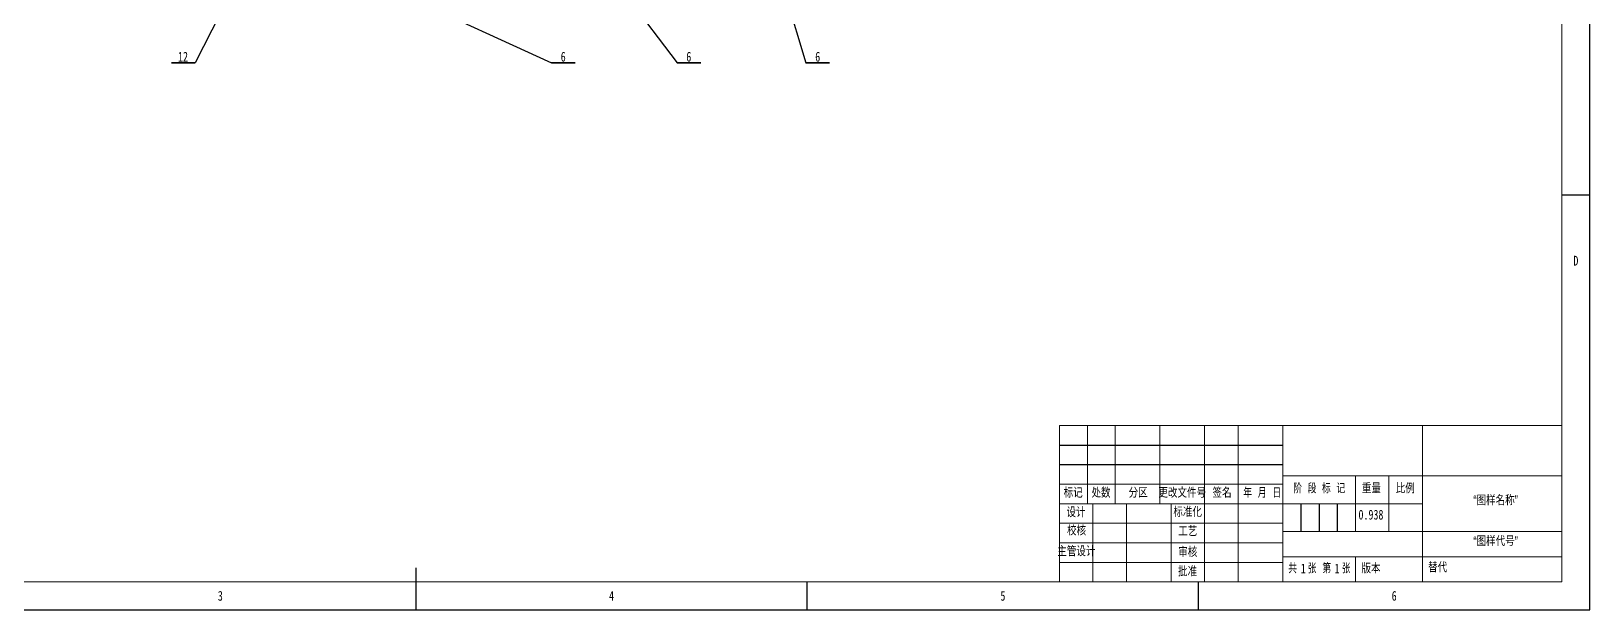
# Model space of a CAD drawing. Header units: millimetres. Extents: x 0 to 841, y 0 to 594.
# Drawn here: x 283 to 841, y 0 to 207 of the extents above; entities that cross this region are included whole.
import ezdxf

# ---------------------------------------------------------------- set-up
doc = ezdxf.new("R2010")
doc.units = ezdxf.units.MM
for name, color, linetype in [('10', 7, 'Continuous'), ('5', 7, 'Continuous'), ('9', 7, 'Continuous'), ('SLD-0', 7, 'Continuous')]:
    doc.layers.add(name, color=color, linetype=linetype)
doc.styles.add('SLDTEXTSTYLE0', font='TXT', dxfattribs={"width": 0.75})
doc.styles.add('SLDTEXTSTYLE1', font='TXT', dxfattribs={"width": 0.75, "bigfont": 'bigfont'})
doc.styles.add('SLDTEXTSTYLE2', font='TXT', dxfattribs={"width": 0.65, "bigfont": 'bigfont'})
doc.styles.add('SLDTEXTSTYLE3', font='TXT', dxfattribs={"width": 0.642857, "bigfont": 'bigfont'})
doc.styles.add('SLDTEXTSTYLE4', font='TXT', dxfattribs={"width": 0.625, "bigfont": 'bigfont'})
doc.dimstyles.new('SLDDIMSTYLE0', dxfattribs={"dimtxt": 0.18, "dimasz": 0.762, "dimexe": 0, "dimexo": 0.0625, "dimgap": 0, "dimtad": 0, "dimtih": 1, "dimtoh": 1, "dimdec": 0, "dimrnd": 1e-09, "dimzin": 0, "dimdsep": 46, "dimtxsty": 'Standard', "dimblk1": 'DOT', "dimblk2": 'DOT', "dimsah": 1, "dimcen": 0.09, "dimadec": 0, "dimazin": 0, "dimtfac": 0.762, "dimtdec": 0, "dimtofl": 0, "dimtmove": 0, "dimatfit": 3, "dimldrblk": 'DOT', "dimfxl": 0, "dimfrac": 2, "dimtolj": 1, "dimtzin": 0, "dimarcsym": 0})

# ---------------------------------------------------------------- blocks, each defined once
blk = doc.blocks.new('SW_NOTE_6')
at = {"layer": '10', "color": 0}
for p, q in [((0, 0), (8.49, 0)), ((8.49, 0), (0, 0)), ((0, 0), (8.49, 0)), ((8.49, 0), (0, 0)), ((0, 0), (8.49, 0)), ((8.49, 0), (0, 0))]:
    blk.add_line(p, q, dxfattribs=at)
at = {"layer": '10', "color": 0, "insert": (4.21, 3.96), "char_height": 3.5, "attachment_point": 2, "style": 'SLDTEXTSTYLE0'}
blk.add_mtext('6', dxfattribs=at)
blk = doc.blocks.new('_DOT')
at = {"color": 0, "linetype": 'ByBlock', "lineweight": -2}
blk.add_line((-0.5, 0), (-1, 0), dxfattribs=at)
at = {"color": 0, "linetype": 'ByBlock', "const_width": 0.5}
blk.add_lwpolyline([(-0.25, 0, 1), (0.25, 0, 1)], format="xyb", close=True, dxfattribs=at)
blk = doc.blocks.new('SW_NOTE_7')
at = {"layer": '10', "color": 0}
for p, q in [((0, 0), (8.49, 0)), ((8.49, 0), (0, 0)), ((0, 0), (8.49, 0)), ((8.49, 0), (0, 0)), ((0, 0), (8.49, 0)), ((8.49, 0), (0, 0))]:
    blk.add_line(p, q, dxfattribs=at)
at = {"layer": '10', "color": 0, "insert": (4.21, 3.96), "char_height": 3.5, "attachment_point": 2, "style": 'SLDTEXTSTYLE0'}
blk.add_mtext('6', dxfattribs=at)
blk = doc.blocks.new('SW_NOTE_8')
at = {"layer": '10', "color": 0}
for p, q in [((0, 0), (8.49, 0)), ((8.49, 0), (0, 0)), ((0, 0), (8.49, 0)), ((8.49, 0), (0, 0)), ((0, 0), (8.49, 0)), ((8.49, 0), (0, 0))]:
    blk.add_line(p, q, dxfattribs=at)
at = {"layer": '10', "color": 0, "insert": (4.21, 3.96), "char_height": 3.5, "attachment_point": 2, "style": 'SLDTEXTSTYLE0'}
blk.add_mtext('6', dxfattribs=at)
blk = doc.blocks.new('SW_NOTE_9')
at = {"layer": '10', "color": 0}
for p, q in [((-8.49, 0), (0, 0)), ((0, 0), (-8.49, 0)), ((-8.49, 0), (0, 0)), ((0, 0), (-8.49, 0)), ((-8.49, 0), (0, 0)), ((0, 0), (-8.49, 0))]:
    blk.add_line(p, q, dxfattribs=at)
at = {"layer": '10', "color": 0, "insert": (-4.31, 3.96), "char_height": 3.5, "attachment_point": 2, "style": 'SLDTEXTSTYLE0'}
blk.add_mtext('12', dxfattribs=at)

msp = doc.modelspace()

# ---------------------------------------------------------------- linework, layer by layer
at = {"layer": '10', "color": 7}
for p, q in [((841, 148.5), (831, 148.5)), ((651, 59), (731, 59)), ((651, 52), (731, 52)), ((737.5, 38), (737.5, 28)), ((744, 38), (744, 28)), ((750.5, 38), (750.5, 28)), ((560.67, 0), (560.67, 10)), ((700.83, 0), (700.83, 10))]:
    msp.add_line(p, q, dxfattribs=at)
at = {"layer": '10', "color": 7, "lineweight": 15}
for p, q in [((661, 66), (661, 38)), ((671, 66), (671, 38)), ((687, 66), (687, 38)), ((703, 66), (703, 10)), ((715, 66), (715, 10)), ((731, 66), (731, 10)), ((781, 66), (781, 38)), ((651, 45), (731, 45)), ((731, 48), (831, 48)), ((757, 48), (757, 28)), ((769, 48), (769, 28)), ((651, 38), (781, 38)), ((663, 38), (663, 10)), ((675, 38), (675, 10)), ((691, 38), (691, 10)), ((781, 38), (781, 10)), ((651, 31), (731, 31)), ((731, 28), (831, 28)), ((651, 24), (731, 24)), ((651, 17), (731, 17)), ((731, 19), (831, 19.03))]:
    msp.add_line(p, q, dxfattribs=at)
at = {"layer": '5', "color": 7, "lineweight": 15}
for p, q in [((831, 10), (831, 584)), ((651, 66), (831, 66)), ((651, 66), (651, 10)), ((0, 10), (831, 10))]:
    msp.add_line(p, q, dxfattribs=at)
at = {"layer": '5', "color": 7}
for p, q in [((420.5, 10), (420.5, 15)), ((420.5, 0), (420.5, 10))]:
    msp.add_line(p, q, dxfattribs=at)
at = {"layer": '9', "color": 7}
for p, q in [((841, 0), (841, 594)), ((0, 0), (841, 0))]:
    msp.add_line(p, q, dxfattribs=at)
at = {"layer": 'SLD-0', "lineweight": 15}
msp.add_line((757, 19.01), (757, 10), dxfattribs=at)

# ---------------------------------------------------------------- block references
at = {"layer": '10'}
for name, p in [('SW_NOTE_9', (341.34, 195.85)), ('SW_NOTE_8', (469.02, 195.85)), ('SW_NOTE_7', (514.01, 195.85)), ('SW_NOTE_6', (560.19, 195.85))]:
    msp.add_blockref(name, p, dxfattribs=at)

# ---------------------------------------------------------------- texts
at = {"layer": '10', "color": 7, "char_height": 3.5, "attachment_point": 2}
for s, insert, style in [('D', (836, 126.76), 'SLDTEXTSTYLE0'), ('阶 \\M+19269 标 记', (744.05, 45.23), 'SLDTEXTSTYLE3'), ('\\M+18F64\\M+197CA', (762.75, 45.23), 'SLDTEXTSTYLE1'), ('\\M+194E4\\M+197E1', (774.9, 45.23), 'SLDTEXTSTYLE1'), ('标记', (655.92, 43.65), 'SLDTEXTSTYLE1'), ('处\\M+19094', (665.89, 43.65), 'SLDTEXTSTYLE1'), ('\\M+195AA\\M+18BE6', (679.2, 43.65), 'SLDTEXTSTYLE1'), ('\\M+18D58\\M+189FC\\M+195B6\\M+18C8F\\M+18D86', (694.97, 43.65), 'SLDTEXTSTYLE1'), ('签\\M+196BC', (709.25, 43.65), 'SLDTEXTSTYLE1'), ('\\M+1944E \\M+18C8E \\M+193FA', (723.65, 43.65), 'SLDTEXTSTYLE2'), ('设计', (656.93, 36.67), 'SLDTEXTSTYLE1'), ('标\\M+18F79\\M+189BB', (696.93, 36.78), 'SLDTEXTSTYLE1'), ('\\M+18D48艺', (696.96, 29.87), 'SLDTEXTSTYLE1'), ('审\\M+18A6A', (696.97, 22.42), 'SLDTEXTSTYLE1'), ('\\M+18BA4  张', (738.01, 16.59), 'SLDTEXTSTYLE4'), ('\\M+191E6  张', (750.24, 16.59), 'SLDTEXTSTYLE4'), ('\\M+194C5\\M+1967B', (762.61, 16.56), 'SLDTEXTSTYLE1'), ('\\M+194E1\\M+18F79', (696.88, 15.51), 'SLDTEXTSTYLE1'), ('3', (350.4, 6.76), 'SLDTEXTSTYLE0'), ('4', (490.56, 6.76), 'SLDTEXTSTYLE0'), ('5', (630.74, 6.76), 'SLDTEXTSTYLE0'), ('6', (770.91, 6.76), 'SLDTEXTSTYLE0')]:
    msp.add_mtext(s, dxfattribs=dict(at, insert=insert, style=style))
at = {"layer": '10', "char_height": 3.5}
for s, insert, attachment_point, style in [('\\M+18167图样\\M+196BC\\M+18FCC\\M+18168', (807.25, 40.97), 2, 'SLDTEXTSTYLE1'), ('0.938', (762.59, 35.83), 2, 'SLDTEXTSTYLE0'), ('\\M+18D5A\\M+18A6A', (657.13, 30.14), 2, 'SLDTEXTSTYLE1'), ('\\M+18EE5\\M+18AC7设计', (657.06, 22.69), 2, 'SLDTEXTSTYLE1'), ('\\M+18167图样\\M+191E3\\M+18D86\\M+18168', (807.25, 26.31), 2, 'SLDTEXTSTYLE1'), ('1', (737.45, 16.56), 1, 'SLDTEXTSTYLE0'), ('1', (749.57, 16.56), 1, 'SLDTEXTSTYLE0')]:
    msp.add_mtext(s, dxfattribs=dict(at, insert=insert, attachment_point=attachment_point, style=style))
at = {"layer": 'SLD-0', "insert": (783.07, 16.92), "char_height": 3.5, "attachment_point": 1, "style": 'SLDTEXTSTYLE1'}
msp.add_mtext('\\M+191D6\\M+191E3', dxfattribs=at)

# ---------------------------------------------------------------- leaders
at = {"layer": '10'}
for points in [[(373.51, 258.53), (341.34, 195.85)], [(542.18, 255.74), (560.19, 195.85)], [(481.5, 238.84), (514.01, 195.85)], [(399.67, 227.6), (469.02, 195.85)]]:
    msp.add_leader(points, dimstyle='SLDDIMSTYLE0', dxfattribs=at)

doc.saveas('drawing.dxf')
